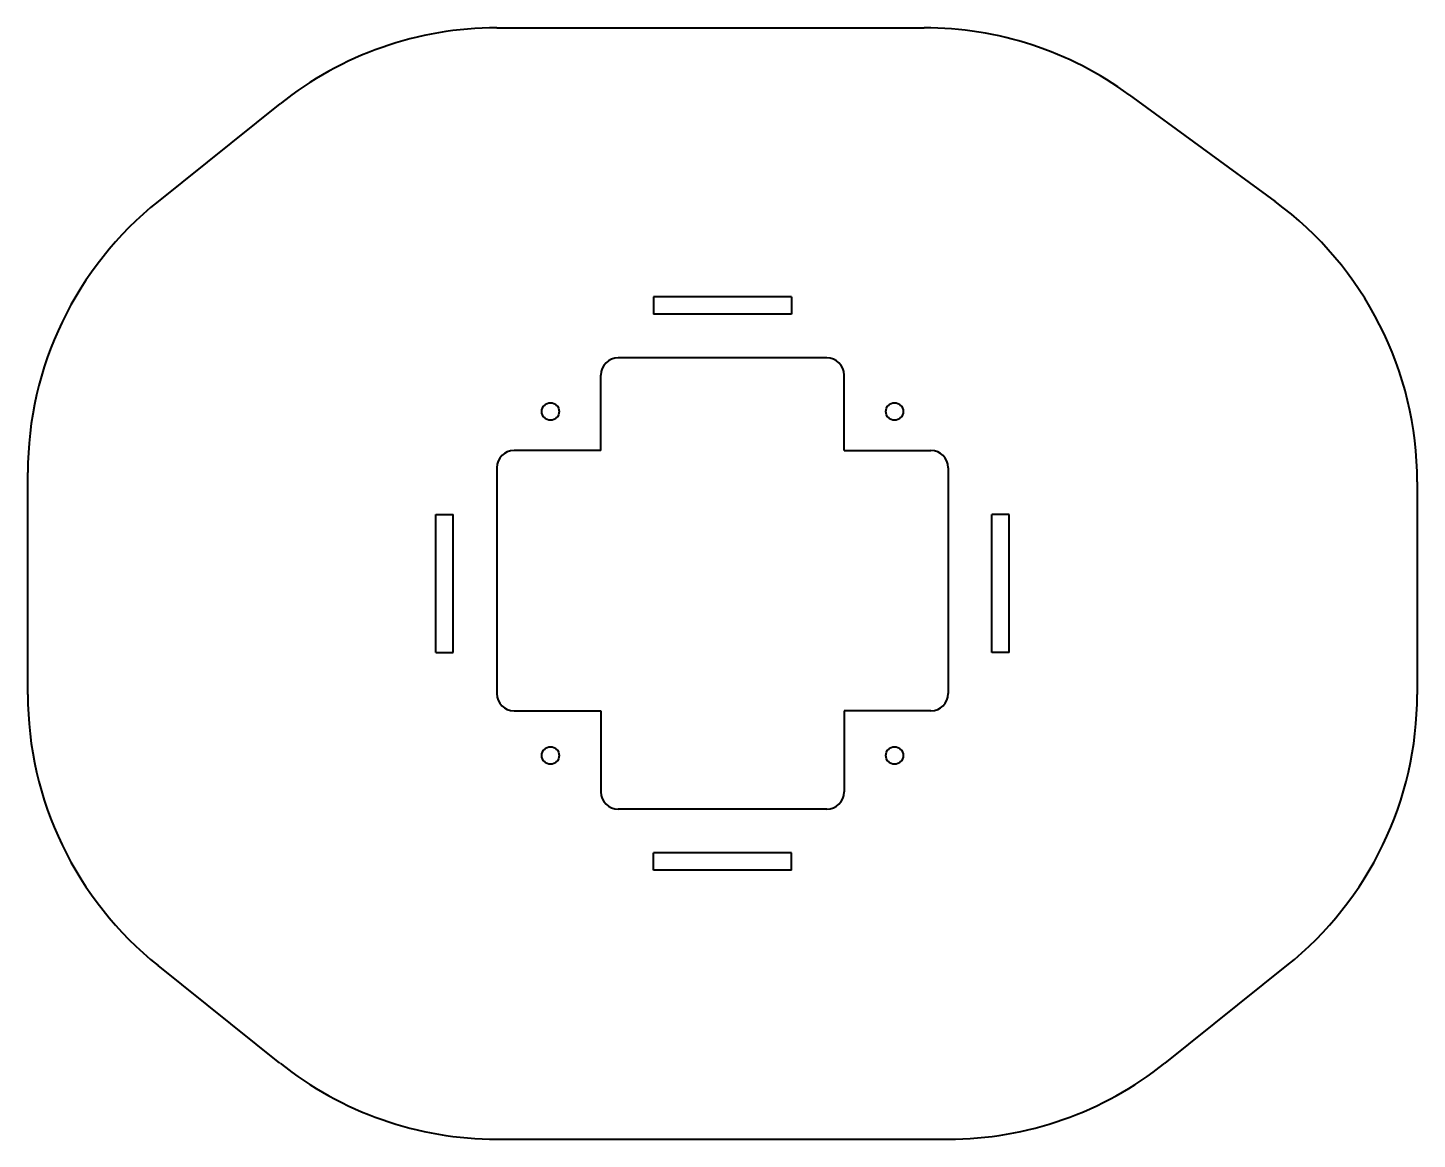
# Model space of a CAD drawing. Header units: inches. Extents: x -10 to 10, y -8 to 8.
import ezdxf

# ---------------------------------------------------------------- set-up
doc = ezdxf.new("R2010")
doc.units = ezdxf.units.IN
doc.header["$MEASUREMENT"] = 0
doc.layers.add('Visible', color=7, linetype='Continuous', lineweight=40)

msp = doc.modelspace()

# ---------------------------------------------------------------- linework, layer by layer
at = {"layer": 'Visible'}
for p, q in [((-3.246, 8), (2.901, 8)), ((5.855, 7.034), (7.954, 5.498)), ((-6.37, 6.904), (-8.123, 5.501)), ((-0.992, 4.125), (-0.992, 3.875)), ((0.992, 4.125), (-0.992, 4.125)), ((0.992, 4.125), (0.992, 3.875)), ((0.992, 3.875), (-0.992, 3.875)), ((1.5, 3.25), (-1.5, 3.25)), ((-1.75, 1.916), (-1.75, 3)), ((1.75, 1.916), (1.75, 3)), ((-1.75, 1.916), (-3, 1.916)), ((1.75, 1.916), (3, 1.916)), ((-3.25, 1.666), (-3.25, -1.584)), ((3.25, 1.666), (3.25, -1.584)), ((-10, -1.597), (-10, 1.597)), ((10, 1.464), (10, -1.597)), ((-4.125, -0.992), (-4.125, 0.992)), ((-4.125, 0.992), (-3.875, 0.992)), ((-3.875, -0.992), (-3.875, 0.992)), ((4.125, 0.992), (3.875, 0.992)), ((3.875, -0.992), (3.875, 0.992)), ((4.125, -0.992), (4.125, 0.992)), ((-4.125, -0.992), (-3.875, -0.992)), ((4.125, -0.992), (3.875, -0.992)), ((-3, -1.834), (-1.75, -1.834)), ((-1.75, -1.834), (-1.75, -3)), ((3, -1.834), (1.75, -1.834)), ((1.75, -1.834), (1.75, -3)), ((1.5, -3.25), (-1.5, -3.25)), ((-0.992, -4.125), (-0.992, -3.875)), ((0.992, -3.875), (-0.992, -3.875)), ((0.992, -4.125), (0.992, -3.875)), ((0.992, -4.125), (-0.992, -4.125)), ((-6.37, -6.904), (-8.123, -5.501)), ((6.37, -6.904), (8.123, -5.501)), ((-3.246, -8), (3.246, -8))]:
    msp.add_line(p, q, dxfattribs=at)
for centre in [(-2.476, 2.476), (2.476, 2.476), (-2.476, -2.476), (2.476, -2.476)]:
    msp.add_circle(centre, 0.125, dxfattribs=at)
for centre, radius, start, end in [((-3.246, 3), 5, 90, 128.6598), ((2.901, 3), 5, 53.7931, 90), ((-5, 1.597), 5, 128.6598, 180), ((5, 1.464), 5, 0, 53.7931), ((-1.5, 3), 0.25, 90, 180), ((1.5, 3), 0.25, 0, 90), ((-3, 1.666), 0.25, 90, 180), ((3, 1.666), 0.25, 0, 90), ((-5, -1.597), 5, 180, 231.3402), ((-3, -1.584), 0.25, 180, 270), ((3, -1.584), 0.25, 270, 0), ((5, -1.597), 5, 308.6598, 0), ((1.5, -3), 0.25, 270, 0), ((-1.5, -3), 0.25, 180, 270), ((-3.246, -3), 5, 231.3402, 270), ((3.246, -3), 5, 270, 308.6598)]:
    msp.add_arc(centre, radius, start, end, dxfattribs=at)

doc.saveas('drawing.dxf')
